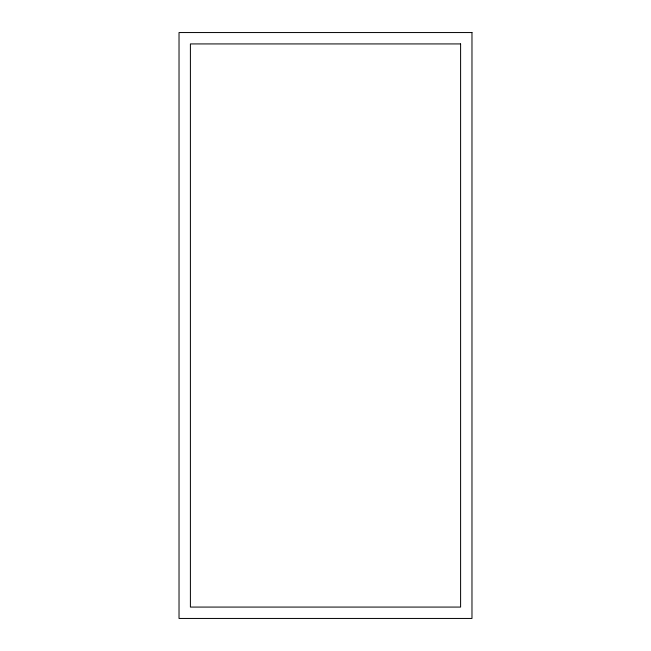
<?xml version="1.0" encoding="UTF-8"?>
<svg xmlns="http://www.w3.org/2000/svg" width="651" height="651" viewBox="0 0 651 651"><rect width="100%" height="100%" fill="white"/><g stroke="black" fill="none" stroke-linecap="round" stroke-linejoin="round"><path stroke-width="0.98" d="M471.975 32.55L179.025 32.55L179.025 618.45L471.975 618.45L471.975 32.55M460.599 43.926L190.401 43.926L190.401 607.074L460.599 607.074L460.599 43.926"/></g></svg>
